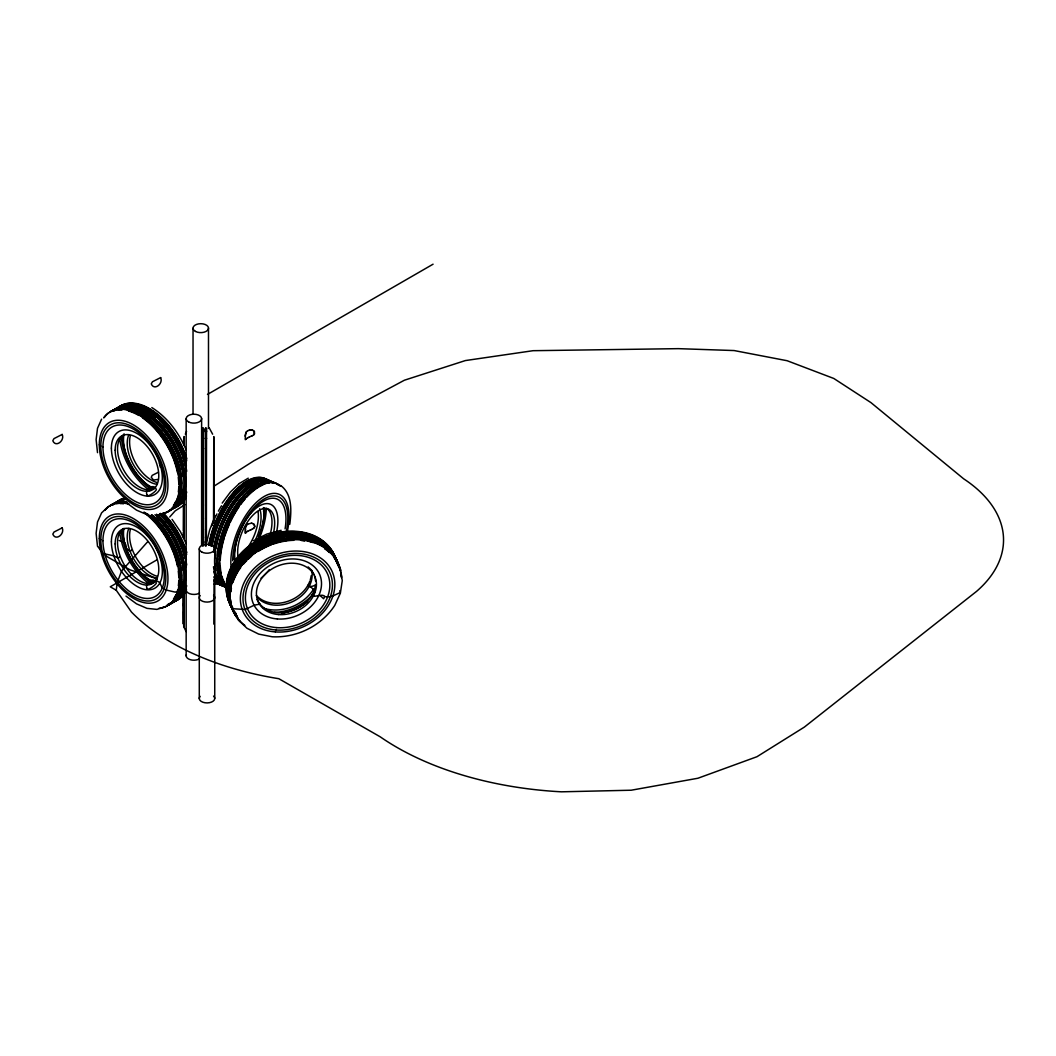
<?xml version="1.0" encoding="UTF-8"?>
<svg xmlns="http://www.w3.org/2000/svg" width="1056" height="1056" viewBox="0 0 1056 1056"><rect width="100%" height="100%" fill="white"/><g stroke="black" fill="none" stroke-linecap="round" stroke-linejoin="round"><path stroke-width="1.5" d="M183.242 595.558L183.335 624.056L183.52 597.366M183.44 501.164L183.52 531.194L183.731 501.204M183.625 606.21L183.652 594.581M183.85 501.719L183.823 522.707M202.528 518.509L202.541 504.926M203.372 518.509L203.386 504.94M213.893 470.118L213.919 457.037M202.554 490.499L202.699 448.325M202.541 505.177L202.567 490.433M203.386 505.177L203.557 448.338M213.919 468.323L213.932 520.78M214.078 581.394L213.827 624.136M183.929 598.448L183.942 595.412M184.127 500.306L183.968 530.957M183.889 609.233L183.929 596.284M202.488 545.978L202.514 541.2M203.333 545.978L203.359 541.2M205.366 545.978L205.392 541.662M206.224 545.978L206.237 541.662M213.84 499.567L213.866 493.482M213.985 477.418L214.223 439.19L214.17 514.787M184.074 513.058L183.929 528.62L183.863 524.792M183.836 617.892L183.876 605.92M202.712 448.787L202.765 438.108M203.557 448.787L203.61 438.108M205.643 438.108L205.524 542.652M206.501 438.121L206.369 542.652M183.652 444.589L183.718 439.111L183.784 443.164M184.021 445.289L184.127 436.537L184.206 443.533M183.454 537.464L183.52 531.986L183.599 536.026M183.836 538.151L183.889 532.224M183.836 613.655L183.731 626.644L186.146 631.673M202.765 438.689L202.831 431.099M203.61 438.689L203.782 428.353M205.643 438.702L205.709 431.099M206.501 438.702L206.554 431.099M184.074 444.22L184.114 441.698L184.18 444.391M183.876 537.082L183.995 531.181M183.784 618.961L183.744 621.482L183.652 611.582M202.831 431.759L202.884 427.772L202.937 429.053M203.676 431.772L203.782 429.066M205.709 431.772L205.775 427.772L205.814 429.066M206.554 431.772L206.659 428.366M245.467 438.214L245.296 439.679L246.167 439.019M245.269 436.207L245.507 434.122M247.645 524.119L245.494 527.01L245.507 533.108M245.375 529.135L245.269 532.963M245.296 435.758L246.088 432.26L247.645 430.703M289.793 524.291C291.364 511.328 292.697 494.287 280.672 485.483M245.428 527.591L246.167 525.637M213.893 486.235L253.968 460.746L404.382 380.226L465.366 360.571L533.069 350.698L678.348 348.652L734.131 350.552L787.142 360.73L833.804 378.47L870.91 402.587L963.679 478.83A160.525 92.677 0 0 1 976.51 591.413L804.355 727.096L756.967 756.716L697.924 778.246L631.224 790.218L561.449 791.815A267.538 154.453 0 0 1 380.2 736.811L278.81 678.704A244.583 141.214 0 0 1 131.459 612.044L116.279 590.278L117.124 582.833L121.559 571.032L147.827 541.556M231.238 605.854L231.37 604.784M253.849 434.742L254.536 431.798L252.516 430.082M254.615 433.792L253.849 430.808M254.852 526.205L253.849 528.172M206.276 543.893L209.682 529.954L215.12 516.041M245.428 533.148L246.167 532.448M101.6 419.153L97.508 428.274L96.122 439.613L97.508 452.641M245.573 433.541L246.352 431.864M185.315 434.135L186.556 431.521M339.834 590.634L340.309 592.508L332.772 596.006A9.755 5.623 0 0 1 324.72 596.548L323.651 598.752L320.298 595.69M216.11 582.305L220.612 584.866L221.298 584.324M222.196 503.092L230.432 492.017L239.276 483.542M254.615 527.208L252.516 529.069M97.772 546.48L102.92 553.489L113.995 555.878L118.219 558.162L120.278 556.67M246.088 532.488L247.645 531.287M169.712 516.991L175.19 510.853L184.866 504.702M108.134 506.735L101.6 512.86L97.508 521.981L96.122 533.32L97.508 546.348M221.984 584.615L221.285 585.156L224.162 585.539M225.364 586.898L226.063 586.357M246.272 438.847L247.645 437.87M253.928 434.702L252.516 435.64M239.395 483.463L248.252 478.17M207.491 394.429L433.079 264.185M157.291 559.654L110.26 586.793L116.279 590.278M157.278 578.992L155.918 580.246L159.746 582.608L162.083 587.717L165.99 590L175.415 592.165L182.384 588.364M181.843 588.047L186.001 586.304M158.413 472.217L152.183 475.385L151.259 477.299L153.529 480.044L158.413 479.371M247.566 437.91L249.374 436.986M247.566 531.34L250.338 530.033M253.334 540.804L266.746 534.098L281.134 530.323M227.542 596.482L228.571 598.33M251.407 436.102L249.295 437.026M250.259 530.086L251.407 529.518M315.546 584.76C314.318 586.331 305.936 588.02 308.352 584.773M247.566 430.742L251.407 429.752M247.566 524.172L251.407 523.182M251.328 436.154L252.595 435.6M251.328 529.571L252.595 529.016M165.449 606.804L156.882 609.391L146.982 608.362L136.528 603.847L126.007 596.099M312.444 594.264C311.111 599.346 322.489 592.627 324.72 596.548M228.796 598.805L228.096 598.91L229.31 599.94L231.528 606.487M232.439 606.857L231.739 606.962L232.914 608.731L245.243 609.47L254.364 605.128L259.895 604.151L258.694 602.382A31.033 24.512 -24.4 0 1 257.149 599.491M249.295 429.99L250.259 429.845M214.196 584.087L219.067 584.087M209.154 427.786L212.639 434.201M119.209 540.461L124.846 542.916M251.328 429.805L252.595 430.03M251.328 523.222L252.595 523.459M157.384 578.939L130.033 569.857L106.894 556.538L104.531 554.189M185.658 566.676L186.41 566.98M146.982 514.642L136.528 510.14L126.007 502.379M252.516 523.499L253.612 523.934M151.84 407.55L151.932 407.616C167.64 417.556 179.124 433.026 186.186 450.054M132.33 549.793L130.271 551.285L127.591 549.661L126.007 547.589L125.677 544.249M253.532 523.974L254.773 526.258M310.253 586.502L313.751 589.697M238.181 619.898L247.038 628.307L258.68 634.102L272.184 636.768C296.657 638.035 321.248 626.023 334.726 605.458L340.349 593.221L342.263 580.642L340.362 568.735M253.849 524.238L254.536 525.228M172.075 519.367L180.431 531.683L186.186 543.774M183.955 534.996L183.995 538.388M203.491 542.639L203.412 536.936M202.594 541.345L202.646 542.639M183.982 529.901L183.876 533.28M183.731 626.644L183.652 603.227M245.348 436.168L245.388 438.253M213.84 442.213L213.88 445.592M202.567 536.936L202.594 542.058M213.893 451.664L213.814 436.603L213.523 522.773M203.386 529.016L203.412 537.596M202.541 529.003L202.554 537.596M184.021 537.755L183.85 510.352M213.919 447.678L213.893 460.033M203.372 518.087L203.386 529.558M202.528 518.087L202.541 529.558M214.738 548.605L214.738 698.306M208.494 328.02L208.494 428.446M201.617 418.519L201.617 545.292M199.28 548.896L199.28 698.597M193.037 328.31L193.037 413.926M186.16 418.81L186.16 655.895M199.531 593.023A7.735 4.462 0 0 1 196.139 594.251L194.146 594.436A7.735 4.462 0 0 1 186.358 588.958M213.576 595.254A7.735 4.462 0 0 1 207.266 602.078A7.735 4.462 0 0 1 200.178 595.518M213.576 696.089A7.735 4.462 0 0 1 207.266 702.913A7.735 4.462 0 0 1 200.178 696.353M104.557 510.378A57.684 33.106 60.3 0 1 128.264 504.029M144.052 512.041A57.684 33.106 60.3 0 1 178.53 569.686A57.684 33.106 60.3 0 1 159.034 608.282M112.292 504.61A57.684 33.106 60.3 0 1 123.064 500.412M154.955 514.708A57.684 33.106 60.3 0 1 183.216 567.811A57.684 33.106 60.3 0 1 168.023 604.824M110.352 505.718A57.684 33.106 60.3 0 1 125.888 501.56M151.906 514.774A57.684 33.106 60.3 0 1 180.998 567.059A57.684 33.106 60.3 0 1 167.482 605.431M166.756 606.025A57.684 33.106 60.3 0 1 162.611 607.477M105.164 510.035A57.684 33.106 60.3 0 1 128.872 503.686M147.286 513.744A57.684 33.106 60.3 0 1 178.16 564.313A57.684 33.106 60.3 0 1 168.036 605.352M109.758 506.062A57.684 33.106 60.3 0 1 126.944 502.128M151.298 515.117A57.684 33.106 60.3 0 1 180.391 567.402A57.684 33.106 60.3 0 1 166.874 605.774M122.311 502.418A56.958 32.696 60.3 0 1 125.479 502.55M151.166 515.605A56.958 32.696 60.3 0 1 169.118 538.138M169.924 539.563A56.958 32.696 60.3 0 1 175.481 551.483M176.048 552.988A56.958 32.696 60.3 0 1 179.48 565.039M180.312 569.976A56.958 32.696 60.3 0 1 180.827 576.352M180.827 579.586A56.958 32.696 60.3 0 1 180.404 584.549M179.48 589.116A56.958 32.696 60.3 0 1 177.091 595.346M122.905 502.075A56.958 32.696 60.3 0 1 126.086 502.207M151.774 515.262A56.958 32.696 60.3 0 1 180.088 564.696M180.919 569.633A56.958 32.696 60.3 0 1 181.434 576.008M181.421 579.242A56.958 32.696 60.3 0 1 180.748 585.776M180.088 588.773A56.958 32.696 60.3 0 1 176.088 597.656M120.265 503.593A56.958 32.696 60.3 0 1 123.433 503.725M146.586 514.602A56.958 32.696 60.3 0 1 173.435 552.658M174.002 554.149A56.958 32.696 60.3 0 1 177.434 566.201M178.266 571.138A56.958 32.696 60.3 0 1 178.781 577.513M178.768 580.747A56.958 32.696 60.3 0 1 178.358 585.71M175.758 595.056A56.958 32.696 60.3 0 1 173.435 599.161M169.422 603.464A56.958 32.696 60.3 0 1 167.072 605.075M116.398 503.791A56.958 32.696 60.3 0 1 124.04 503.382M145.886 513.229A56.958 32.696 60.3 0 1 178.042 565.858M178.636 569.158A56.958 32.696 60.3 0 1 179.375 577.17M179.296 582.094A56.958 32.696 60.3 0 1 178.702 586.951M178.042 589.934A56.958 32.696 60.3 0 1 174.042 598.818M115.896 502.55A57.684 33.106 60.3 0 1 122.272 499.184M159.694 513.704A57.684 33.106 60.3 0 1 186.714 565M186.12 586.04A57.684 33.106 60.3 0 1 170.201 603.134M159.535 514.166A56.958 32.696 60.3 0 1 175.27 534.626M176.075 536.052A56.958 32.696 60.3 0 1 181.632 547.972M182.2 549.476A56.958 32.696 60.3 0 1 184.972 558.558M185.143 587.255A56.958 32.696 60.3 0 1 182.464 593.208M180.734 595.69A56.958 32.696 60.3 0 1 178.715 597.841M112.675 505.217A56.958 32.696 60.3 0 1 115.025 503.606M116.279 502.946A56.958 32.696 60.3 0 1 120.384 501.521M157.027 517.321A56.958 32.696 60.3 0 1 170.821 535.273M171.653 536.686A56.958 32.696 60.3 0 1 182.015 563.587M182.332 565.237A56.958 32.696 60.3 0 1 183.031 570.161M183.124 581.486A56.958 32.696 60.3 0 1 182.371 586.199M180.972 590.911A56.958 32.696 60.3 0 1 178.015 596.548M116.714 502.643A56.958 32.696 60.3 0 1 123.526 500.28M156.499 514.219A56.958 32.696 60.3 0 1 177.83 597.907M116.358 502.022A57.684 33.106 60.3 0 1 124.753 499.448M157.766 514.813A57.684 33.106 60.3 0 1 185.143 568.682A57.684 33.106 60.3 0 1 168.274 604.243M119.249 501.204A56.958 32.696 60.3 0 1 121.81 499.963M160.142 513.823A56.958 32.696 60.3 0 1 185.922 559.706M185.183 588.509A56.958 32.696 60.3 0 1 179.322 597.498M115.394 503.171A57.684 33.106 60.3 0 1 122.879 498.841M160.301 513.361A57.684 33.106 60.3 0 1 186.397 559.825M186.714 585.697A57.684 33.106 60.3 0 1 172.234 602.408M117.955 501.376A57.684 33.106 60.3 0 1 122.932 498.498M162.862 513.638A57.684 33.106 60.3 0 1 186.688 554.44M186.463 589.71A57.684 33.106 60.3 0 1 175.072 601.102M164.868 516.371A56.958 32.696 60.3 0 1 169.026 521.215M171.956 525.109A56.958 32.696 60.3 0 1 176.484 532.039M178.121 534.89A56.958 32.696 60.3 0 1 183.678 546.81M184.246 548.302A56.958 32.696 60.3 0 1 185.288 551.338M163.297 513.744A56.958 32.696 60.3 0 1 186.371 552.512M117.44 501.996A57.684 33.106 60.3 0 1 120.938 499.409M163.469 513.295A57.684 33.106 60.3 0 1 186.833 552.552M186.344 590.832A57.684 33.106 60.3 0 1 174.293 601.247M154.295 582.16A37.897 21.754 60.3 0 1 123.829 528.95M153.582 583.136A44.009 25.265 60.3 0 1 122.641 529.122M157.04 576.206A31.033 17.807 60.3 0 1 130.324 529.571M157.37 578.081A31.033 17.807 60.3 0 1 133.597 558.703A31.033 17.807 60.3 0 1 128.872 528.33M153.358 582.912A31.033 17.807 60.3 0 1 150.242 583.625M148.988 583.678A31.033 17.807 60.3 0 1 121.612 559.72A31.033 17.807 60.3 0 1 123.922 528.396M151.404 583.282A46.24 26.532 60.3 0 1 121.414 530.93M148.5 583.348A48.457 27.812 60.3 0 1 119.724 531.841M199.531 658.799A7.735 4.462 0 0 1 190.252 659.683A7.735 4.462 0 0 1 186.358 654.733M103.646 417.872A57.684 33.106 60.3 0 1 108.874 412.645M110.088 411.88A57.684 33.106 60.3 0 1 170.927 452.06A57.684 33.106 60.3 0 1 159.034 514.562M112.292 410.903A57.684 33.106 60.3 0 1 172.009 442.768A57.684 33.106 60.3 0 1 169.409 510.616M110.352 411.998A57.684 33.106 60.3 0 1 170.082 443.863A57.684 33.106 60.3 0 1 167.482 511.724M104.254 417.529A57.684 33.106 60.3 0 1 166.096 441.804A57.684 33.106 60.3 0 1 164.036 513.374M109.758 412.342A57.684 33.106 60.3 0 1 171.296 447.533A57.684 33.106 60.3 0 1 162.584 513.216M112.49 411.338A56.958 32.696 60.3 0 1 123.882 408.725M130.442 409.781A56.958 32.696 60.3 0 1 140.804 414.256M144.725 416.764A56.958 32.696 60.3 0 1 169.118 444.418M169.924 445.856A56.958 32.696 60.3 0 1 175.481 457.763M176.048 459.268A56.958 32.696 60.3 0 1 179.48 471.319M180.312 476.256A56.958 32.696 60.3 0 1 180.827 482.632M180.827 485.866A56.958 32.696 60.3 0 1 180.404 490.829M113.098 410.995A56.958 32.696 60.3 0 1 117.031 409.279M121.387 408.448A56.958 32.696 60.3 0 1 124.476 408.382M131.05 409.438A56.958 32.696 60.3 0 1 180.088 470.976M180.919 475.913A56.958 32.696 60.3 0 1 181.447 483.82M181.342 487.212A56.958 32.696 60.3 0 1 180.748 492.07M180.088 495.053A56.958 32.696 60.3 0 1 176.088 503.936M118.734 409.952A56.958 32.696 60.3 0 1 121.823 409.9M128.396 410.956A56.958 32.696 60.3 0 1 138.758 415.417M142.679 417.938A56.958 32.696 60.3 0 1 173.435 458.938M174.002 460.442A56.958 32.696 60.3 0 1 177.434 472.494M178.266 477.431A56.958 32.696 60.3 0 1 178.781 483.806M178.768 487.04A56.958 32.696 60.3 0 1 178.358 492.004M175.758 501.349A56.958 32.696 60.3 0 1 173.435 505.454M113.612 410.929A56.958 32.696 60.3 0 1 122.43 409.556M129.004 410.612A56.958 32.696 60.3 0 1 179.401 484.981M179.375 486.697A56.958 32.696 60.3 0 1 178.702 493.231M178.042 496.228A56.958 32.696 60.3 0 1 174.042 505.111M114.787 409.794A57.684 33.106 60.3 0 1 156.156 416.764A57.684 33.106 60.3 0 1 186.714 471.293M186.12 492.334A57.684 33.106 60.3 0 1 173.026 508.556M121.216 406.6A56.958 32.696 60.3 0 1 125.453 405.464M130.02 405.214A56.958 32.696 60.3 0 1 134.93 405.874M136.594 406.283A56.958 32.696 60.3 0 1 145.464 409.913M146.956 410.744A56.958 32.696 60.3 0 1 156.05 417.278M159.535 420.46A56.958 32.696 60.3 0 1 181.632 454.265M182.2 455.77A56.958 32.696 60.3 0 1 185.315 466.343M185.143 493.548A56.958 32.696 60.3 0 1 182.464 499.488M117.599 408.659A56.958 32.696 60.3 0 1 121.836 407.524M126.403 407.286A56.958 32.696 60.3 0 1 131.314 407.933M132.977 408.342A56.958 32.696 60.3 0 1 141.847 411.972M143.339 412.817A56.958 32.696 60.3 0 1 163.363 430.742M164.353 432.01A56.958 32.696 60.3 0 1 182.015 469.88M182.332 471.53A56.958 32.696 60.3 0 1 183.031 476.441M182.926 489.39A56.958 32.696 60.3 0 1 182.371 492.492M180.972 497.204A56.958 32.696 60.3 0 1 178.847 501.56M178.015 502.841A56.958 32.696 60.3 0 1 175.111 506.194M116.714 408.936A56.958 32.696 60.3 0 1 173.342 442.015A56.958 32.696 60.3 0 1 173.342 507.791M113.969 409.939A57.684 33.106 60.3 0 1 172.418 439.639A57.684 33.106 60.3 0 1 173.699 508.411M120.503 406.824A56.958 32.696 60.3 0 1 126.047 405.121M129.056 404.857A56.958 32.696 60.3 0 1 133.874 405.214M137.188 405.94A56.958 32.696 60.3 0 1 182.239 453.922M182.794 455.413A56.958 32.696 60.3 0 1 185.922 466M185.75 493.205A56.958 32.696 60.3 0 1 182.239 500.425M179.322 503.791A56.958 32.696 60.3 0 1 175.864 506.339M118.892 406.864A57.684 33.106 60.3 0 1 186.397 466.105M186.714 491.99A57.684 33.106 60.3 0 1 172.234 508.702M117.955 407.669A57.684 33.106 60.3 0 1 186.688 460.72M186.463 495.99A57.684 33.106 60.3 0 1 172.247 508.253M132.079 404.052A56.958 32.696 60.3 0 1 136.976 404.699M138.64 405.108A56.958 32.696 60.3 0 1 147.51 408.738M149.002 409.583A56.958 32.696 60.3 0 1 156.829 415.048M164.868 422.651A56.958 32.696 60.3 0 1 176.484 438.319M177.316 439.745A56.958 32.696 60.3 0 1 185.288 457.618M183.678 499.607A56.958 32.696 60.3 0 1 181.804 501.93M129.584 403.775A56.958 32.696 60.3 0 1 137.57 404.356M139.247 404.765A56.958 32.696 60.3 0 1 185.896 457.274M185.896 496.61A56.958 32.696 60.3 0 1 181.368 502.616M120.938 405.702A57.684 33.106 60.3 0 1 186.833 458.832M186.344 497.125A57.684 33.106 60.3 0 1 174.293 507.527M154.295 488.44A37.897 21.754 60.3 0 1 124.08 433.778M150.242 489.918A31.033 17.807 60.3 0 1 122.628 468.125A31.033 17.807 60.3 0 1 122.641 435.56M159.258 462.937A31.033 17.807 60.3 0 1 160.406 467.359M153.582 489.416A44.009 25.265 60.3 0 1 122.641 435.402M157.04 482.5A31.033 17.807 60.3 0 1 130.324 435.864M157.37 484.361A31.033 17.807 60.3 0 1 133.597 464.983A31.033 17.807 60.3 0 1 128.872 434.61M151.404 489.575A46.24 26.532 60.3 0 1 121.414 437.224M149.767 490.565A48.457 27.812 60.3 0 1 119.724 438.134M208.692 545.107A57.684 28.076 -66.8 0 1 234.762 490.961A57.684 28.076 -66.8 0 1 268.633 481.048M221.707 585.288A57.684 28.076 -66.8 0 1 214.091 580.774M213.866 571.705A57.684 28.076 -66.8 0 0 226.868 587.506A57.684 28.076 -66.8 0 1 226.842 521.044A57.684 28.076 -66.8 0 1 275.471 483.226M213.866 547.325A57.684 28.076 -66.8 0 1 271.392 481.483M224.69 586.568A57.684 28.076 -66.8 0 1 213.748 576.893M211.688 546.388A57.684 28.076 -66.8 0 1 269.214 480.546M225.403 585.922A57.684 28.076 -66.8 0 1 213.748 579.823M209.378 545.398A57.684 28.076 -66.8 0 1 266.904 479.556M211.002 546.097A57.684 28.076 -66.8 0 1 237.072 491.951A57.684 28.076 -66.8 0 1 270.943 482.038M225.509 586.516A57.684 28.076 -66.8 0 1 214.447 579.163M211.424 545.926A56.958 27.733 -66.8 0 1 255.829 479.728M258.588 479.147A56.958 27.733 -66.8 0 1 261.202 478.975M262.706 479.068A56.958 27.733 -66.8 0 1 265.597 479.701M212.362 544.724A56.958 27.733 -66.8 0 1 252.463 481.523M253.691 480.995A56.958 27.733 -66.8 0 1 256.516 480.018M259.261 479.437A56.958 27.733 -66.8 0 1 264.858 479.609M209.101 544.936A56.958 27.733 -66.8 0 1 253.519 478.738M256.265 478.157A56.958 27.733 -66.8 0 1 258.892 477.985M263.287 478.711A56.958 27.733 -66.8 0 1 265.927 479.912M231.092 566.848A48.827 23.773 -66.8 0 1 262.799 497.31A48.827 23.773 -66.8 0 1 287.522 530.574M269.293 569.686A48.827 23.773 -66.8 0 1 261.03 578.2M211.9 525.664A48.827 23.773 -66.8 0 1 214.87 518.245M215.53 516.793A48.827 23.773 -66.8 0 1 216.916 513.942M218.394 511.13A48.827 23.773 -66.8 0 1 221.562 505.771M209.788 545.226A56.958 27.733 -66.8 0 1 212.705 532.91M213.18 531.379A56.958 27.733 -66.8 0 1 217.892 519.037M218.579 517.546A56.958 27.733 -66.8 0 1 228.228 500.782M230.05 498.287A56.958 27.733 -66.8 0 1 254.192 479.028M256.951 478.447A56.958 27.733 -66.8 0 1 259.565 478.276M261.083 478.368A56.958 27.733 -66.8 0 1 265.32 479.53M221.747 581.552A56.958 27.733 -66.8 0 1 217.576 568.484M217.298 565.224A56.958 27.733 -66.8 0 1 217.272 558.756M217.496 555.548A56.958 27.733 -66.8 0 1 244.53 494.974M246.734 492.769A56.958 27.733 -66.8 0 1 268.145 481.958M269.65 482.051A56.958 27.733 -66.8 0 1 272.54 482.671M233.93 559.429A43.639 21.239 -66.8 0 1 263.353 501.23A43.639 21.239 -66.8 0 1 285.08 528.884M225.707 586.45A56.958 27.733 -66.8 0 1 213.497 566.729M213.576 552.156A56.958 27.733 -66.8 0 1 236.689 497.482A56.958 27.733 -66.8 0 1 271.088 482.13M222.592 584.298A56.958 27.733 -66.8 0 1 219.569 580.628M218.869 579.414A56.958 27.733 -66.8 0 1 217.074 575.216M215.873 570.61A56.958 27.733 -66.8 0 1 215.12 564.3M215.094 557.819A56.958 27.733 -66.8 0 1 215.675 551.311M216.176 547.972A56.958 27.733 -66.8 0 1 219.094 535.656M219.569 534.112A56.958 27.733 -66.8 0 1 240.2 496.412M241.27 495.211A56.958 27.733 -66.8 0 1 257.77 482.737M260.594 481.774A56.958 27.733 -66.8 0 1 263.34 481.193M267.472 481.114A56.958 27.733 -66.8 0 1 273.002 482.948M224.664 586.714A57.684 28.076 -66.8 0 1 224.664 520.106A57.684 28.076 -66.8 0 1 273.306 482.302M222.433 581.856A56.958 27.733 -66.8 0 1 219.45 574.886M219.041 573.276A56.958 27.733 -66.8 0 1 218.09 567.164M218.17 555.839A56.958 27.733 -66.8 0 1 219.041 549.199M219.305 547.694A56.958 27.733 -66.8 0 1 243.052 497.64M247.408 493.06A56.958 27.733 -66.8 0 1 260.634 483.965M264.832 482.658A56.958 27.733 -66.8 0 1 267.524 482.275M226.288 587.11A57.684 28.076 -66.8 0 1 229.508 517.295A57.684 28.076 -66.8 0 1 278.56 485.311M226.75 586.846A57.684 28.076 -66.8 0 1 231.832 516.661A57.684 28.076 -66.8 0 1 280.196 486.011M224.057 582.556A56.958 27.733 -66.8 0 1 221.087 575.586M220.664 573.976A56.958 27.733 -66.8 0 1 219.516 562.835M219.582 559.746A56.958 27.733 -66.8 0 1 220.4 551.562M220.664 549.899A56.958 27.733 -66.8 0 1 244.688 498.34M245.758 497.138A56.958 27.733 -66.8 0 1 269.161 482.975M224.03 581.618A56.958 27.733 -66.8 0 1 221.76 575.876M221.047 572.827A56.958 27.733 -66.8 0 1 220.282 566.518M220.268 560.036A56.958 27.733 -66.8 0 1 221.087 551.866M221.351 550.189A56.958 27.733 -66.8 0 1 224.268 537.874M224.743 536.329A56.958 27.733 -66.8 0 1 229.456 524M230.142 522.496A56.958 27.733 -66.8 0 1 238.907 507.012M240.702 504.478A56.958 27.733 -66.8 0 1 245.362 498.63M246.431 497.429A56.958 27.733 -66.8 0 1 262.944 484.955M226.327 586.027A57.684 28.076 -66.8 0 1 233.218 515.632A57.684 28.076 -66.8 0 1 280.87 486.301M232.716 560.776A46.24 22.506 -66.8 0 1 264.766 498.604A46.24 22.506 -66.8 0 1 286.374 531.168M245.48 520.41A36.247 17.648 -66.8 0 1 270.178 504.161A36.247 17.648 -66.8 0 1 276.593 531.96M234.947 558.862A36.247 17.648 -66.8 0 1 237.574 537.385M238.062 535.907A36.247 17.648 -66.8 0 1 243.896 523.024M258.034 511.553A31.033 15.101 -66.8 0 1 249.137 545.358M238.022 556.644A31.033 15.101 -66.8 0 1 257.743 511.117A31.033 15.101 -66.8 0 1 273.438 533.227M266.297 508.57A48.457 23.588 -66.8 0 1 259.142 538.758M266.574 508.358A31.033 15.101 -66.8 0 1 270.389 533.61M263.419 507.593A37.897 18.44 -66.8 0 1 257.968 539.18M259.657 508.768A31.033 15.101 -66.8 0 1 255.644 539.497M264.713 508.002A46.24 22.506 -66.8 0 1 258.456 536.818M263.67 509.15A44.009 21.424 -66.8 0 1 263.591 511.883M232.716 608.639A57.684 45.566 -24.4 0 1 261.413 538.296A57.684 45.566 -24.4 0 1 335.821 558.677M235.224 613.444A57.684 45.566 -24.4 0 1 263.894 541.49A57.684 45.566 -24.4 0 1 338.276 565.132M234.538 611.926A57.684 45.566 -24.4 0 1 261.518 540.804A57.684 45.566 -24.4 0 1 336.772 560.749M232.94 609.114A57.684 45.566 -24.4 0 1 263.327 537.979A57.684 45.566 -24.4 0 1 336.864 562.003M236.254 613.774A57.684 45.566 -24.4 0 1 234.326 611.464M232.61 609.008A57.684 45.566 -24.4 0 1 262.997 539.51A57.684 45.566 -24.4 0 1 336.56 560.274M229.429 600.692A56.958 44.999 -24.4 0 1 227.66 591.941M227.66 585.882A56.958 44.999 -24.4 0 1 228.017 582.793M228.611 579.691A56.958 44.999 -24.4 0 1 232.056 569.831M235.739 563.284A56.958 44.999 -24.4 0 1 287.443 533.557M298.452 533.663A56.958 44.999 -24.4 0 1 301.488 534.059M304.484 534.613A56.958 44.999 -24.4 0 1 307.402 535.313M310.213 536.171A56.958 44.999 -24.4 0 1 321.618 541.834M331.254 551.338A56.958 44.999 -24.4 0 1 333.564 555.126M229.64 601.168A56.958 44.999 -24.4 0 1 228.822 598.33M227.872 586.357A56.958 44.999 -24.4 0 1 229.64 577.091M230.076 575.731A56.958 44.999 -24.4 0 1 232.927 568.96M235.963 563.759A56.958 44.999 -24.4 0 1 238.656 559.984M243.896 554.083A56.958 44.999 -24.4 0 1 252.595 546.784M255.314 544.962A56.958 44.999 -24.4 0 1 268.607 538.309M270.151 537.755A56.958 44.999 -24.4 0 1 287.654 534.019M298.663 534.138A56.958 44.999 -24.4 0 1 307.613 535.788M331.465 551.813A56.958 44.999 -24.4 0 1 333.062 554.294M228.69 599.082A56.958 44.999 -24.4 0 1 227.555 594.805M226.816 587.321A56.958 44.999 -24.4 0 1 226.934 584.285M227.555 579.625A56.958 44.999 -24.4 0 1 228.254 576.536M228.69 575.005A56.958 44.999 -24.4 0 1 234.194 562.954M235.013 561.673A56.958 44.999 -24.4 0 1 236.782 559.152M238.696 556.684A56.958 44.999 -24.4 0 1 240.768 554.281M242.959 551.998A56.958 44.999 -24.4 0 1 281.926 532.488M286.717 531.947A56.958 44.999 -24.4 0 1 296.195 531.92M300.762 532.448A56.958 44.999 -24.4 0 1 320.892 540.223M330.528 549.727A56.958 44.999 -24.4 0 1 332.125 552.222M227.027 587.796A56.958 44.999 -24.4 0 1 227.146 584.747M227.766 580.1A56.958 44.999 -24.4 0 1 228.479 577.012M228.914 575.48A56.958 44.999 -24.4 0 1 233.64 564.722M235.224 562.148A56.958 44.999 -24.4 0 1 236.993 559.627M238.92 557.159A56.958 44.999 -24.4 0 1 240.979 554.756M244.319 551.364A56.958 44.999 -24.4 0 1 266.495 537.24M267.881 536.699A56.958 44.999 -24.4 0 1 282.137 532.963M286.928 532.422A56.958 44.999 -24.4 0 1 296.406 532.396M300.973 532.924A56.958 44.999 -24.4 0 1 308.312 534.587M309.698 535.036A56.958 44.999 -24.4 0 1 319.823 539.84M329.868 549.014A56.958 44.999 -24.4 0 1 333.049 553.991M236.518 616.282A57.684 45.566 -24.4 0 1 266.904 543.55A57.684 45.566 -24.4 0 1 340.164 570.94M229.759 592.244A56.958 44.999 -24.4 0 1 229.997 589.169M230.472 586.067A56.958 44.999 -24.4 0 1 231.172 582.965M231.607 581.434A56.958 44.999 -24.4 0 1 284.843 538.93M292.829 538.204A56.958 44.999 -24.4 0 1 306.676 539.431M309.593 540.144A56.958 44.999 -24.4 0 1 331.65 553.819M333.432 556.156A56.958 44.999 -24.4 0 1 338.078 565.356M229.508 599.848A56.958 44.999 -24.4 0 0 232.637 608.084A56.958 44.999 -24.4 0 1 230.921 604.006M228.914 596.917A56.958 44.999 -24.4 0 1 272.804 538.6A56.958 44.999 -24.4 0 1 336.785 562.518M313.487 589.261A37.897 29.938 -24.4 0 1 263.406 608.15M229.31 596.759A56.958 44.999 -24.4 0 1 229.073 593.749M229.073 590.726A56.958 44.999 -24.4 0 1 229.31 587.651M229.786 584.549A56.958 44.999 -24.4 0 1 230.485 581.46M231.845 577.21A56.958 44.999 -24.4 0 1 234.92 570.478M236.425 567.877A56.958 44.999 -24.4 0 1 244.081 558.056M246.325 555.812A56.958 44.999 -24.4 0 1 260.423 545.53M263.063 544.144A56.958 44.999 -24.4 0 1 268.514 541.688M269.887 541.147A56.958 44.999 -24.4 0 1 284.156 537.412M295.31 536.686A56.958 44.999 -24.4 0 1 298.426 536.844M301.475 537.148A56.958 44.999 -24.4 0 1 304.498 537.623M307.454 538.256A56.958 44.999 -24.4 0 1 310.319 539.035M323.123 545.147A56.958 44.999 -24.4 0 1 329.987 551.166M331.888 553.463A56.958 44.999 -24.4 0 1 337.392 563.838M235.831 614.764A57.684 45.566 -24.4 0 1 265.346 542.428A57.684 45.566 -24.4 0 1 339.214 567.93M237.336 616.374A56.958 44.999 -24.4 0 1 234.142 611.398M230.208 598.739A56.958 44.999 -24.4 0 1 229.97 595.742M231.013 584.984A56.958 44.999 -24.4 0 1 243.896 561.198M248.411 556.71A56.958 44.999 -24.4 0 1 269.412 543.668M270.798 543.14A56.958 44.999 -24.4 0 1 275.471 541.556M278.665 540.672A56.958 44.999 -24.4 0 1 285.054 539.405M293.053 538.679A56.958 44.999 -24.4 0 1 299.323 538.824M308.352 540.236A56.958 44.999 -24.4 0 1 311.216 541.028M312.616 541.464A56.958 44.999 -24.4 0 1 322.74 546.282M328.772 550.994A56.958 44.999 -24.4 0 1 332.785 555.443M336.64 561.739A56.958 44.999 -24.4 0 1 338.29 565.831M236.729 616.757A57.684 45.566 -24.4 0 1 266.257 544.408A57.684 45.566 -24.4 0 1 340.111 569.91M244.847 625.403A57.684 45.566 -24.4 0 1 260.885 548.539A57.684 45.566 -24.4 0 1 340.626 571.045M341.101 574.055A57.684 45.566 -24.4 0 1 341.339 577.091M231.198 602.844A56.958 44.999 -24.4 0 1 230.723 599.874M230.578 592.324A56.958 44.999 -24.4 0 1 230.934 589.222M232.333 583.044A56.958 44.999 -24.4 0 1 245.494 561.172M247.738 558.941A56.958 44.999 -24.4 0 1 293.568 539.814M301.369 540.104A56.958 44.999 -24.4 0 1 304.405 540.487M307.402 541.042A56.958 44.999 -24.4 0 1 313.13 542.599M324.535 548.275A56.958 44.999 -24.4 0 1 329.287 552.13M334.171 557.766A56.958 44.999 -24.4 0 1 338.804 566.966M238.062 617.984A56.958 44.999 -24.4 0 1 234.868 613.008M230.934 591.254A56.958 44.999 -24.4 0 1 231.409 588.152M232.993 582.16A56.958 44.999 -24.4 0 1 238.062 571.468M238.88 570.2A56.958 44.999 -24.4 0 1 240.636 567.666M243.58 563.983A56.958 44.999 -24.4 0 1 246.814 560.512M247.962 559.403A56.958 44.999 -24.4 0 1 251.605 556.195M258.232 551.404A56.958 44.999 -24.4 0 1 271.524 544.751M273.068 544.183A56.958 44.999 -24.4 0 1 284.196 541.266M285.78 541.002A56.958 44.999 -24.4 0 1 293.779 540.289M301.58 540.566A56.958 44.999 -24.4 0 1 304.616 540.962M324.76 548.75A56.958 44.999 -24.4 0 1 329.512 552.605M240.425 621.799A57.684 45.566 -24.4 0 1 263.591 547.668A57.684 45.566 -24.4 0 1 340.507 570.055M341.114 573.012A57.684 45.566 -24.4 0 1 341.563 577.566M314.569 576.127A31.033 24.512 -24.4 0 1 315.533 580.892M315.427 585.196A31.033 24.512 -24.4 0 1 314.569 589.235M314.134 590.568A31.033 24.512 -24.4 0 1 288.724 611.78A31.033 24.512 -24.4 0 1 259.578 603.662M308.141 566.94A31.033 24.512 -24.4 0 1 314.002 574.636M311.15 575.731A31.033 24.512 -24.4 0 1 310.279 579.77M309.844 581.104A31.033 24.512 -24.4 0 1 285.397 602.078A31.033 24.512 -24.4 0 1 256.331 595.439M307.652 601.524A46.24 36.524 -24.4 0 1 281.873 613.206M314.78 592.046A44.009 34.769 -24.4 0 1 274.164 612.374M311.573 570.068A31.033 24.512 -24.4 0 1 293.621 601.128A31.033 24.512 -24.4 0 1 257.176 597.3M62.185 434.425C65.036 440.51 55.717 448.008 52.8 440.722L54.001 438.61L62.185 434.425M62.185 527.842C65.036 533.927 55.717 541.424 52.8 534.138L54.001 532.039L62.185 527.842M147.008 495.053C146.573 498.036 155.668 491.872 156.407 489.628C154.057 482.698 144.236 489.047 147.008 495.053M147.008 588.469C146.573 591.452 155.668 585.288 156.407 583.044C154.057 576.127 144.236 582.476 147.008 588.469M160.644 377.586C163.495 383.671 154.176 391.156 151.259 383.869L152.447 381.77L160.644 377.586M195.479 331.426A7.735 4.462 0 0 0 208.296 329.182A7.735 4.462 0 0 0 198.515 323.888A7.735 4.462 0 0 0 195.479 331.426M201.722 552.011A7.735 4.462 0 0 0 214.54 549.767A7.735 4.462 0 0 0 204.758 544.474A7.735 4.462 0 0 0 201.722 552.011M102.947 540.659A43.639 25.054 60.3 0 0 148.962 598.396A43.639 25.054 60.3 0 0 148.962 536.686A43.639 25.054 60.3 0 0 102.947 540.659M99.304 538.534A48.827 28.024 60.3 0 0 150.784 603.134A48.827 28.024 60.3 0 0 150.784 534.072A48.827 28.024 60.3 0 0 99.304 538.534M100.835 539.761A46.24 26.532 60.3 0 0 149.582 600.93A46.24 26.532 60.3 0 0 149.582 535.537A46.24 26.532 60.3 0 0 100.835 539.761M111.395 541.847A36.247 20.803 60.3 0 0 149.609 589.802A36.247 20.803 60.3 0 0 149.609 538.534A36.247 20.803 60.3 0 0 111.395 541.847M115.157 543.932A31.033 17.807 60.3 0 0 147.88 584.984A31.033 17.807 60.3 0 0 147.88 541.094A31.033 17.807 60.3 0 0 115.157 543.932M188.602 421.925A7.735 4.462 0 0 0 201.419 419.681A7.735 4.462 0 0 0 191.638 414.401A7.735 4.462 0 0 0 188.602 421.925M102.947 446.939A43.639 25.054 60.3 0 0 148.962 504.689A43.639 25.054 60.3 0 0 148.962 442.966A43.639 25.054 60.3 0 0 102.947 446.939M99.304 444.814A48.827 28.024 60.3 0 0 150.784 509.414A48.827 28.024 60.3 0 0 150.784 440.365A48.827 28.024 60.3 0 0 99.304 444.814M100.835 446.041A46.24 26.532 60.3 0 0 149.582 507.21A46.24 26.532 60.3 0 0 149.582 441.83A46.24 26.532 60.3 0 0 100.835 446.041M111.395 448.127A36.247 20.803 60.3 0 0 149.609 496.082A36.247 20.803 60.3 0 0 149.609 444.827A36.247 20.803 60.3 0 0 111.395 448.127M115.157 450.212A31.033 17.807 60.3 0 0 147.88 491.264A31.033 17.807 60.3 0 0 147.88 447.388A31.033 17.807 60.3 0 0 115.157 450.212M275.392 631.91A48.827 38.57 -24.4 0 0 333.247 574.345A48.827 38.57 -24.4 0 0 254.206 568.405A48.827 38.57 -24.4 0 0 275.392 631.91M276.144 629.996A46.24 36.524 -24.4 0 0 330.924 575.48A46.24 36.524 -24.4 0 0 256.093 569.857A46.24 36.524 -24.4 0 0 276.144 629.996M276.685 627.62A43.639 34.478 -24.4 0 0 328.403 576.167A43.639 34.478 -24.4 0 0 257.756 570.86A43.639 34.478 -24.4 0 0 276.685 627.62M277.385 618.961A36.247 28.631 -24.4 0 0 320.324 576.233A36.247 28.631 -24.4 0 0 261.664 571.824A36.247 28.631 -24.4 0 0 277.385 618.961M278.652 614.566A31.033 24.512 -24.4 0 0 315.414 577.988A31.033 24.512 -24.4 0 0 265.201 574.213A31.033 24.512 -24.4 0 0 278.652 614.566"/></g></svg>
